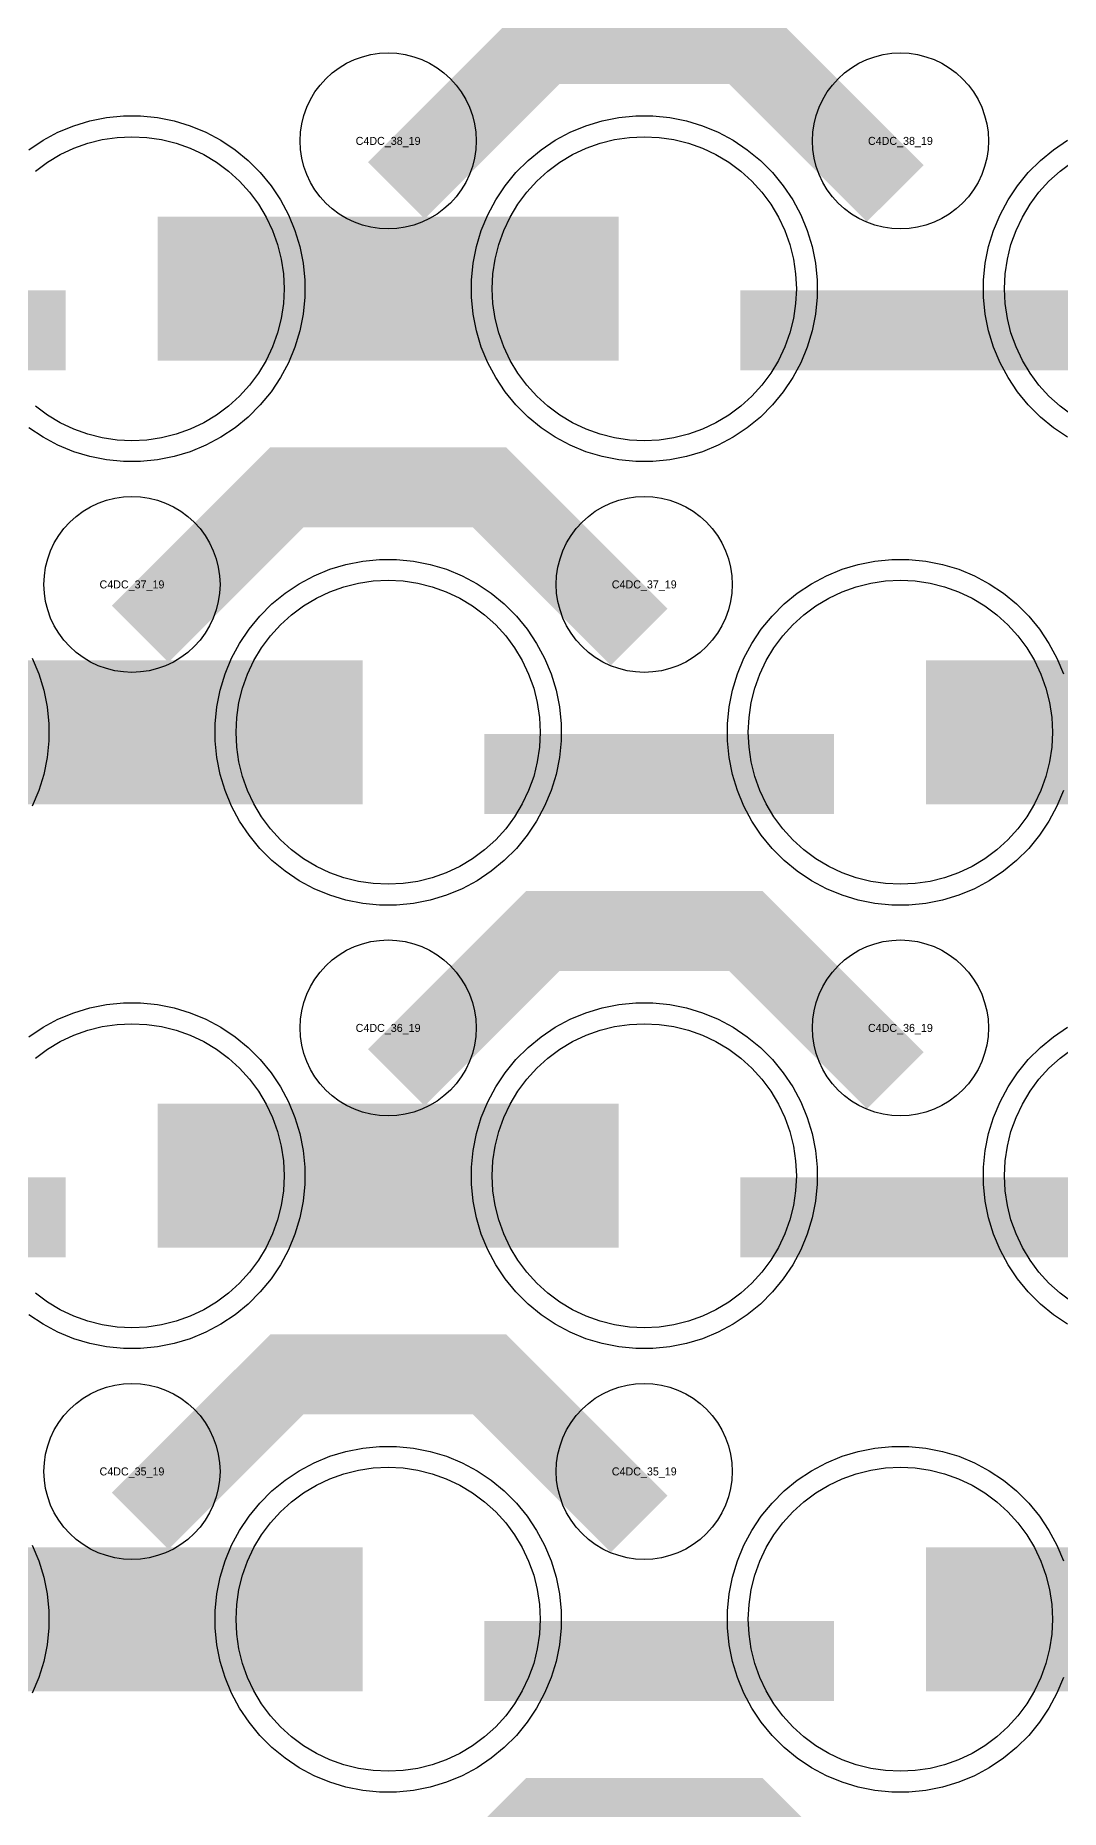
# Model space of a CAD drawing. Extents: x -11880 to 11880, y -14992 to 14992.
# Drawn here: x -5950 to -5630, y -10049 to -9495 of the extents above; entities that cross this region are included whole.
import ezdxf
from ezdxf.enums import TextEntityAlignment as Align

# ---------------------------------------------------------------- set-up
doc = ezdxf.new("R2010")
doc.units = 0
doc.header["$MEASUREMENT"] = 0
for name, color, linetype in [('GDS_775_DT_237', 138, 'CONTINUOUS'), ('RDL1_FS', 34, 'CONTINUOUS'), ('RDL_BS', 160, 'CONTINUOUS')]:
    doc.layers.add(name, color=color, linetype=linetype)

msp = doc.modelspace()

# ---------------------------------------------------------------- linework, layer by layer
at = {"layer": 'RDL1_FS'}
for points in [[(-5950.14, -9537.406), (-5946.395, -9534.628), (-5942.395, -9532.23), (-5938.181, -9530.238), (-5933.791, -9528.666), (-5929.268, -9527.534), (-5924.657, -9526.85), (-5920, -9526.621), (-5915.343, -9526.85), (-5910.732, -9527.534), (-5906.209, -9528.666), (-5901.819, -9530.238), (-5897.605, -9532.23), (-5893.605, -9534.628), (-5889.86, -9537.406), (-5886.406, -9540.536), (-5883.276, -9543.99), (-5880.498, -9547.735), (-5878.1, -9551.735), (-5876.108, -9555.949), (-5874.536, -9560.339), (-5873.404, -9564.862), (-5872.72, -9569.473), (-5872.491, -9574.13), (-5872.72, -9578.787), (-5873.404, -9583.398), (-5874.536, -9587.921), (-5876.108, -9592.311), (-5878.1, -9596.525), (-5880.498, -9600.525), (-5883.276, -9604.27), (-5886.406, -9607.724), (-5889.86, -9610.854), (-5893.605, -9613.632), (-5897.605, -9616.03), (-5901.819, -9618.022), (-5906.209, -9619.594), (-5910.732, -9620.726), (-5915.343, -9621.41), (-5920, -9621.639), (-5924.657, -9621.41), (-5929.268, -9620.726), (-5933.791, -9619.594), (-5938.181, -9618.022), (-5942.395, -9616.03), (-5946.395, -9613.632), (-5950.14, -9610.854)], [(-5626.395, -9613.632), (-5630.14, -9610.854), (-5633.594, -9607.724), (-5636.724, -9604.27), (-5639.502, -9600.525), (-5641.9, -9596.525), (-5643.892, -9592.311), (-5645.464, -9587.921), (-5646.596, -9583.398), (-5647.28, -9578.787), (-5647.509, -9574.13), (-5647.28, -9569.473), (-5646.596, -9564.862), (-5645.464, -9560.339), (-5643.892, -9555.949), (-5641.9, -9551.735), (-5639.502, -9547.735), (-5636.724, -9543.99), (-5633.594, -9540.536), (-5630.14, -9537.406), (-5626.395, -9534.628)]]:
    msp.add_lwpolyline(points, dxfattribs=at)
for points in [[(-5760, -9621.639), (-5764.657, -9621.41), (-5769.268, -9620.726), (-5773.791, -9619.594), (-5778.181, -9618.022), (-5782.395, -9616.03), (-5786.395, -9613.632), (-5790.14, -9610.854), (-5793.594, -9607.724), (-5796.724, -9604.27), (-5799.502, -9600.525), (-5801.9, -9596.525), (-5803.892, -9592.311), (-5805.464, -9587.921), (-5806.596, -9583.398), (-5807.28, -9578.787), (-5807.509, -9574.13), (-5807.28, -9569.473), (-5806.596, -9564.862), (-5805.464, -9560.339), (-5803.892, -9555.949), (-5801.9, -9551.735), (-5799.502, -9547.735), (-5796.724, -9543.99), (-5793.594, -9540.536), (-5790.14, -9537.406), (-5786.395, -9534.628), (-5782.395, -9532.23), (-5778.181, -9530.238), (-5773.791, -9528.666), (-5769.268, -9527.534), (-5764.657, -9526.85), (-5760, -9526.621), (-5755.343, -9526.85), (-5750.732, -9527.534), (-5746.209, -9528.666), (-5741.819, -9530.238), (-5737.605, -9532.23), (-5733.605, -9534.628), (-5729.86, -9537.406), (-5726.406, -9540.536), (-5723.276, -9543.99), (-5720.498, -9547.735), (-5718.1, -9551.735), (-5716.108, -9555.949), (-5714.536, -9560.339), (-5713.404, -9564.862), (-5712.72, -9569.473), (-5712.491, -9574.13), (-5712.72, -9578.787), (-5713.404, -9583.398), (-5714.536, -9587.921), (-5716.108, -9592.311), (-5718.1, -9596.525), (-5720.498, -9600.525), (-5723.276, -9604.27), (-5726.406, -9607.724), (-5729.86, -9610.854), (-5733.605, -9613.632), (-5737.605, -9616.03), (-5741.819, -9618.022), (-5746.209, -9619.594), (-5750.732, -9620.726), (-5755.343, -9621.41)], [(-5840, -9760.204), (-5844.657, -9759.975), (-5849.268, -9759.291), (-5853.791, -9758.159), (-5858.181, -9756.587), (-5862.395, -9754.595), (-5866.395, -9752.197), (-5870.14, -9749.419), (-5873.594, -9746.289), (-5876.724, -9742.835), (-5879.502, -9739.09), (-5881.9, -9735.09), (-5883.892, -9730.876), (-5885.464, -9726.486), (-5886.596, -9721.963), (-5887.28, -9717.352), (-5887.509, -9712.695), (-5887.28, -9708.038), (-5886.596, -9703.427), (-5885.464, -9698.904), (-5883.892, -9694.514), (-5881.9, -9690.3), (-5879.502, -9686.3), (-5876.724, -9682.555), (-5873.594, -9679.101), (-5870.14, -9675.971), (-5866.395, -9673.193), (-5862.395, -9670.795), (-5858.181, -9668.803), (-5853.791, -9667.231), (-5849.268, -9666.099), (-5844.657, -9665.415), (-5840, -9665.186), (-5835.343, -9665.415), (-5830.732, -9666.099), (-5826.209, -9667.231), (-5821.819, -9668.803), (-5817.605, -9670.795), (-5813.605, -9673.193), (-5809.86, -9675.971), (-5806.406, -9679.101), (-5803.276, -9682.555), (-5800.498, -9686.3), (-5798.1, -9690.3), (-5796.108, -9694.514), (-5794.536, -9698.904), (-5793.404, -9703.427), (-5792.72, -9708.038), (-5792.491, -9712.695), (-5792.72, -9717.352), (-5793.404, -9721.963), (-5794.536, -9726.486), (-5796.108, -9730.876), (-5798.1, -9735.09), (-5800.498, -9739.09), (-5803.276, -9742.835), (-5806.406, -9746.289), (-5809.86, -9749.419), (-5813.605, -9752.197), (-5817.605, -9754.595), (-5821.819, -9756.587), (-5826.209, -9758.159), (-5830.732, -9759.291), (-5835.343, -9759.975)], [(-5680, -9760.204), (-5684.657, -9759.975), (-5689.268, -9759.291), (-5693.791, -9758.159), (-5698.181, -9756.587), (-5702.395, -9754.595), (-5706.395, -9752.197), (-5710.14, -9749.419), (-5713.594, -9746.289), (-5716.724, -9742.835), (-5719.502, -9739.09), (-5721.9, -9735.09), (-5723.892, -9730.876), (-5725.464, -9726.486), (-5726.596, -9721.963), (-5727.28, -9717.352), (-5727.509, -9712.695), (-5727.28, -9708.038), (-5726.596, -9703.427), (-5725.464, -9698.904), (-5723.892, -9694.514), (-5721.9, -9690.3), (-5719.502, -9686.3), (-5716.724, -9682.555), (-5713.594, -9679.101), (-5710.14, -9675.971), (-5706.395, -9673.193), (-5702.395, -9670.795), (-5698.181, -9668.803), (-5693.791, -9667.231), (-5689.268, -9666.099), (-5684.657, -9665.415), (-5680, -9665.186), (-5675.343, -9665.415), (-5670.732, -9666.099), (-5666.209, -9667.231), (-5661.819, -9668.803), (-5657.605, -9670.795), (-5653.605, -9673.193), (-5649.86, -9675.971), (-5646.406, -9679.101), (-5643.276, -9682.555), (-5640.498, -9686.3), (-5638.1, -9690.3), (-5636.108, -9694.514), (-5634.536, -9698.904), (-5633.404, -9703.427), (-5632.72, -9708.038), (-5632.491, -9712.695), (-5632.72, -9717.352), (-5633.404, -9721.963), (-5634.536, -9726.486), (-5636.108, -9730.876), (-5638.1, -9735.09), (-5640.498, -9739.09), (-5643.276, -9742.835), (-5646.406, -9746.289), (-5649.86, -9749.419), (-5653.605, -9752.197), (-5657.605, -9754.595), (-5661.819, -9756.587), (-5666.209, -9758.159), (-5670.732, -9759.291), (-5675.343, -9759.975)]]:
    msp.add_lwpolyline(points, close=True, dxfattribs=at)
for points in [[(-5911.998, -9574.13, 45, 45, 0), (-5839.998, -9574.13, 45, 45, 0)], [(-5839.998, -9574.13, 45, 45, 0), (-5767.998, -9574.13, 45, 45, 0)], [(-5991.998, -9712.695, 45, 45, 0), (-5919.998, -9712.695, 45, 45, 0)], [(-5919.998, -9712.695, 45, 45, 0), (-5847.998, -9712.695, 45, 45, 0)], [(-5671.998, -9712.695, 45, 45, 0), (-5599.998, -9712.695, 45, 45, 0)]]:
    msp.add_lwpolyline(points, format="xyseb", dxfattribs=at)
at = {"layer": 'RDL1_FS', "color": 240, "true_color": 0xed1f24}
for points in [[(-5950.14, -9814.536), (-5946.395, -9811.758), (-5942.395, -9809.36), (-5938.181, -9807.368), (-5933.791, -9805.796), (-5929.268, -9804.664), (-5924.657, -9803.98), (-5920, -9803.751), (-5915.343, -9803.98), (-5910.732, -9804.664), (-5906.209, -9805.796), (-5901.819, -9807.368), (-5897.605, -9809.36), (-5893.605, -9811.758), (-5889.86, -9814.536), (-5886.406, -9817.666), (-5883.276, -9821.12), (-5880.498, -9824.865), (-5878.1, -9828.865), (-5876.108, -9833.079), (-5874.536, -9837.469), (-5873.404, -9841.992), (-5872.72, -9846.603), (-5872.491, -9851.26), (-5872.72, -9855.917), (-5873.404, -9860.528), (-5874.536, -9865.051), (-5876.108, -9869.441), (-5878.1, -9873.655), (-5880.498, -9877.655), (-5883.276, -9881.4), (-5886.406, -9884.854), (-5889.86, -9887.984), (-5893.605, -9890.762), (-5897.605, -9893.16), (-5901.819, -9895.152), (-5906.209, -9896.724), (-5910.732, -9897.856), (-5915.343, -9898.54), (-5920, -9898.769), (-5924.657, -9898.54), (-5929.268, -9897.856), (-5933.791, -9896.724), (-5938.181, -9895.152), (-5942.395, -9893.16), (-5946.395, -9890.762), (-5950.14, -9887.984)], [(-5626.395, -9890.762), (-5630.14, -9887.984), (-5633.594, -9884.854), (-5636.724, -9881.4), (-5639.502, -9877.655), (-5641.9, -9873.655), (-5643.892, -9869.441), (-5645.464, -9865.051), (-5646.596, -9860.528), (-5647.28, -9855.917), (-5647.509, -9851.26), (-5647.28, -9846.603), (-5646.596, -9841.992), (-5645.464, -9837.469), (-5643.892, -9833.079), (-5641.9, -9828.865), (-5639.502, -9824.865), (-5636.724, -9821.12), (-5633.594, -9817.666), (-5630.14, -9814.536), (-5626.395, -9811.758)]]:
    msp.add_lwpolyline(points, dxfattribs=at)
for points in [[(-5760, -9898.769), (-5764.657, -9898.54), (-5769.268, -9897.856), (-5773.791, -9896.724), (-5778.181, -9895.152), (-5782.395, -9893.16), (-5786.395, -9890.762), (-5790.14, -9887.984), (-5793.594, -9884.854), (-5796.724, -9881.4), (-5799.502, -9877.655), (-5801.9, -9873.655), (-5803.892, -9869.441), (-5805.464, -9865.051), (-5806.596, -9860.528), (-5807.28, -9855.917), (-5807.509, -9851.26), (-5807.28, -9846.603), (-5806.596, -9841.992), (-5805.464, -9837.469), (-5803.892, -9833.079), (-5801.9, -9828.865), (-5799.502, -9824.865), (-5796.724, -9821.12), (-5793.594, -9817.666), (-5790.14, -9814.536), (-5786.395, -9811.758), (-5782.395, -9809.36), (-5778.181, -9807.368), (-5773.791, -9805.796), (-5769.268, -9804.664), (-5764.657, -9803.98), (-5760, -9803.751), (-5755.343, -9803.98), (-5750.732, -9804.664), (-5746.209, -9805.796), (-5741.819, -9807.368), (-5737.605, -9809.36), (-5733.605, -9811.758), (-5729.86, -9814.536), (-5726.406, -9817.666), (-5723.276, -9821.12), (-5720.498, -9824.865), (-5718.1, -9828.865), (-5716.108, -9833.079), (-5714.536, -9837.469), (-5713.404, -9841.992), (-5712.72, -9846.603), (-5712.491, -9851.26), (-5712.72, -9855.917), (-5713.404, -9860.528), (-5714.536, -9865.051), (-5716.108, -9869.441), (-5718.1, -9873.655), (-5720.498, -9877.655), (-5723.276, -9881.4), (-5726.406, -9884.854), (-5729.86, -9887.984), (-5733.605, -9890.762), (-5737.605, -9893.16), (-5741.819, -9895.152), (-5746.209, -9896.724), (-5750.732, -9897.856), (-5755.343, -9898.54)], [(-5840, -10037.329), (-5844.657, -10037.1), (-5849.268, -10036.416), (-5853.791, -10035.284), (-5858.181, -10033.712), (-5862.395, -10031.72), (-5866.395, -10029.322), (-5870.14, -10026.544), (-5873.594, -10023.414), (-5876.724, -10019.96), (-5879.502, -10016.215), (-5881.9, -10012.215), (-5883.892, -10008.001), (-5885.464, -10003.611), (-5886.596, -9999.088), (-5887.28, -9994.477), (-5887.509, -9989.82), (-5887.28, -9985.163), (-5886.596, -9980.552), (-5885.464, -9976.029), (-5883.892, -9971.639), (-5881.9, -9967.425), (-5879.502, -9963.425), (-5876.724, -9959.68), (-5873.594, -9956.226), (-5870.14, -9953.096), (-5866.395, -9950.318), (-5862.395, -9947.92), (-5858.181, -9945.928), (-5853.791, -9944.356), (-5849.268, -9943.224), (-5844.657, -9942.54), (-5840, -9942.311), (-5835.343, -9942.54), (-5830.732, -9943.224), (-5826.209, -9944.356), (-5821.819, -9945.928), (-5817.605, -9947.92), (-5813.605, -9950.318), (-5809.86, -9953.096), (-5806.406, -9956.226), (-5803.276, -9959.68), (-5800.498, -9963.425), (-5798.1, -9967.425), (-5796.108, -9971.639), (-5794.536, -9976.029), (-5793.404, -9980.552), (-5792.72, -9985.163), (-5792.491, -9989.82), (-5792.72, -9994.477), (-5793.404, -9999.088), (-5794.536, -10003.611), (-5796.108, -10008.001), (-5798.1, -10012.215), (-5800.498, -10016.215), (-5803.276, -10019.96), (-5806.406, -10023.414), (-5809.86, -10026.544), (-5813.605, -10029.322), (-5817.605, -10031.72), (-5821.819, -10033.712), (-5826.209, -10035.284), (-5830.732, -10036.416), (-5835.343, -10037.1)], [(-5680, -10037.329), (-5684.657, -10037.1), (-5689.268, -10036.416), (-5693.791, -10035.284), (-5698.181, -10033.712), (-5702.395, -10031.72), (-5706.395, -10029.322), (-5710.14, -10026.544), (-5713.594, -10023.414), (-5716.724, -10019.96), (-5719.502, -10016.215), (-5721.9, -10012.215), (-5723.892, -10008.001), (-5725.464, -10003.611), (-5726.596, -9999.088), (-5727.28, -9994.477), (-5727.509, -9989.82), (-5727.28, -9985.163), (-5726.596, -9980.552), (-5725.464, -9976.029), (-5723.892, -9971.639), (-5721.9, -9967.425), (-5719.502, -9963.425), (-5716.724, -9959.68), (-5713.594, -9956.226), (-5710.14, -9953.096), (-5706.395, -9950.318), (-5702.395, -9947.92), (-5698.181, -9945.928), (-5693.791, -9944.356), (-5689.268, -9943.224), (-5684.657, -9942.54), (-5680, -9942.311), (-5675.343, -9942.54), (-5670.732, -9943.224), (-5666.209, -9944.356), (-5661.819, -9945.928), (-5657.605, -9947.92), (-5653.605, -9950.318), (-5649.86, -9953.096), (-5646.406, -9956.226), (-5643.276, -9959.68), (-5640.498, -9963.425), (-5638.1, -9967.425), (-5636.108, -9971.639), (-5634.536, -9976.029), (-5633.404, -9980.552), (-5632.72, -9985.163), (-5632.491, -9989.82), (-5632.72, -9994.477), (-5633.404, -9999.088), (-5634.536, -10003.611), (-5636.108, -10008.001), (-5638.1, -10012.215), (-5640.498, -10016.215), (-5643.276, -10019.96), (-5646.406, -10023.414), (-5649.86, -10026.544), (-5653.605, -10029.322), (-5657.605, -10031.72), (-5661.819, -10033.712), (-5666.209, -10035.284), (-5670.732, -10036.416), (-5675.343, -10037.1)]]:
    msp.add_lwpolyline(points, close=True, dxfattribs=at)
for points in [[(-5911.998, -9851.26, 45, 45, 0), (-5839.998, -9851.26, 45, 45, 0)], [(-5839.998, -9851.26, 45, 45, 0), (-5767.998, -9851.26, 45, 45, 0)], [(-5991.998, -9989.82, 45, 45, 0), (-5919.998, -9989.82, 45, 45, 0)], [(-5919.998, -9989.82, 45, 45, 0), (-5847.998, -9989.82, 45, 45, 0)], [(-5671.998, -9989.82, 45, 45, 0), (-5599.998, -9989.82, 45, 45, 0)]]:
    msp.add_lwpolyline(points, format="xyseb", dxfattribs=at)
at = {"layer": 'RDL_BS'}
for points in [[(-5837.438, -9543.444, 25, 25, 0), (-5791.623, -9497.629, 25, 25, 0), (-5758.07, -9497.629, 25, 25, 0)], [(-5681.599, -9544.343, 25, 25, 0), (-5728.313, -9497.629, 25, 25, 0), (-5758.071, -9497.629, 25, 25, 0)], [(-6049.984, -9587.143, 25, 25, 0), (-5940.719, -9587.143, 25, 25, 0)], [(-5729.984, -9587.143, 25, 25, 0), (-5620.719, -9587.143, 25, 25, 0)], [(-5917.438, -9682.009, 25, 25, 0), (-5871.623, -9636.194, 25, 25, 0), (-5838.07, -9636.194, 25, 25, 0)], [(-5761.599, -9682.908, 25, 25, 0), (-5808.313, -9636.194, 25, 25, 0), (-5838.071, -9636.194, 25, 25, 0)], [(-5809.984, -9725.708, 25, 25, 0), (-5700.719, -9725.708, 25, 25, 0)], [(-5837.438, -9820.574, 25, 25, 0), (-5791.623, -9774.759, 25, 25, 0), (-5758.07, -9774.759, 25, 25, 0)], [(-5681.599, -9821.473, 25, 25, 0), (-5728.313, -9774.759, 25, 25, 0), (-5758.071, -9774.759, 25, 25, 0)], [(-5917.438, -9959.134, 25, 25, 0), (-5871.623, -9913.319, 25, 25, 0), (-5838.07, -9913.319, 25, 25, 0)], [(-5761.599, -9960.033, 25, 25, 0), (-5808.313, -9913.319, 25, 25, 0), (-5838.071, -9913.319, 25, 25, 0)], [(-5837.438, -10097.699, 25, 25, 0), (-5791.623, -10051.884, 25, 25, 0), (-5758.07, -10051.884, 25, 25, 0)], [(-5681.599, -10098.598, 25, 25, 0), (-5728.313, -10051.884, 25, 25, 0), (-5758.071, -10051.884, 25, 25, 0)]]:
    msp.add_lwpolyline(points, format="xyseb", dxfattribs=at)
for points in [[(-5840, -9555.436), (-5842.693, -9555.304), (-5845.365, -9554.908), (-5847.984, -9554.251), (-5850.519, -9553.344), (-5852.956, -9552.192), (-5855.28, -9550.799), (-5857.443, -9549.196), (-5859.442, -9547.384), (-5861.254, -9545.385), (-5862.857, -9543.222), (-5864.25, -9540.898), (-5865.402, -9538.461), (-5866.309, -9535.926), (-5866.966, -9533.307), (-5867.362, -9530.635), (-5867.494, -9527.942), (-5867.362, -9525.249), (-5866.966, -9522.577), (-5866.309, -9519.958), (-5865.402, -9517.423), (-5864.25, -9514.986), (-5862.857, -9512.662), (-5861.254, -9510.499), (-5859.442, -9508.5), (-5857.443, -9506.688), (-5855.28, -9505.085), (-5852.956, -9503.692), (-5850.519, -9502.54), (-5847.984, -9501.633), (-5845.365, -9500.976), (-5842.693, -9500.58), (-5840, -9500.448), (-5837.307, -9500.58), (-5834.635, -9500.976), (-5832.016, -9501.633), (-5829.481, -9502.54), (-5827.044, -9503.692), (-5824.72, -9505.085), (-5822.557, -9506.688), (-5820.558, -9508.5), (-5818.746, -9510.499), (-5817.143, -9512.662), (-5815.75, -9514.986), (-5814.598, -9517.423), (-5813.691, -9519.958), (-5813.034, -9522.577), (-5812.638, -9525.249), (-5812.506, -9527.942), (-5812.638, -9530.635), (-5813.034, -9533.307), (-5813.691, -9535.926), (-5814.598, -9538.461), (-5815.75, -9540.898), (-5817.143, -9543.222), (-5818.746, -9545.385), (-5820.558, -9547.384), (-5822.557, -9549.196), (-5824.72, -9550.799), (-5827.044, -9552.192), (-5829.481, -9553.344), (-5832.016, -9554.251), (-5834.635, -9554.908), (-5837.307, -9555.304)], [(-5680, -9555.436), (-5682.693, -9555.304), (-5685.365, -9554.908), (-5687.984, -9554.251), (-5690.519, -9553.344), (-5692.956, -9552.192), (-5695.28, -9550.799), (-5697.443, -9549.196), (-5699.442, -9547.384), (-5701.254, -9545.385), (-5702.857, -9543.222), (-5704.25, -9540.898), (-5705.402, -9538.461), (-5706.309, -9535.926), (-5706.966, -9533.307), (-5707.362, -9530.635), (-5707.494, -9527.942), (-5707.362, -9525.249), (-5706.966, -9522.577), (-5706.309, -9519.958), (-5705.402, -9517.423), (-5704.25, -9514.986), (-5702.857, -9512.662), (-5701.254, -9510.499), (-5699.442, -9508.5), (-5697.443, -9506.688), (-5695.28, -9505.085), (-5692.956, -9503.692), (-5690.519, -9502.54), (-5687.984, -9501.633), (-5685.365, -9500.976), (-5682.693, -9500.58), (-5680, -9500.448), (-5677.307, -9500.58), (-5674.635, -9500.976), (-5672.016, -9501.633), (-5669.481, -9502.54), (-5667.044, -9503.692), (-5664.72, -9505.085), (-5662.557, -9506.688), (-5660.558, -9508.5), (-5658.746, -9510.499), (-5657.143, -9512.662), (-5655.75, -9514.986), (-5654.598, -9517.423), (-5653.691, -9519.958), (-5653.034, -9522.577), (-5652.638, -9525.249), (-5652.506, -9527.942), (-5652.638, -9530.635), (-5653.034, -9533.307), (-5653.691, -9535.926), (-5654.598, -9538.461), (-5655.75, -9540.898), (-5657.143, -9543.222), (-5658.746, -9545.385), (-5660.558, -9547.384), (-5662.557, -9549.196), (-5664.72, -9550.799), (-5667.044, -9552.192), (-5669.481, -9553.344), (-5672.016, -9554.251), (-5674.635, -9554.908), (-5677.307, -9555.304)], [(-5762.644, -9628.13), (-5767.938, -9627.613), (-5773.165, -9626.567), (-5778.205, -9625.036), (-5783.115, -9623.005), (-5787.777, -9620.513), (-5792.191, -9617.566), (-5796.292, -9614.204), (-5800.074, -9610.422), (-5803.436, -9606.321), (-5806.383, -9601.907), (-5808.875, -9597.245), (-5810.906, -9592.335), (-5812.437, -9587.295), (-5813.483, -9582.068), (-5814, -9576.774), (-5814, -9571.486), (-5813.483, -9566.192), (-5812.437, -9560.965), (-5810.906, -9555.925), (-5808.875, -9551.015), (-5806.383, -9546.353), (-5803.436, -9541.939), (-5800.074, -9537.838), (-5796.292, -9534.056), (-5792.191, -9530.694), (-5787.777, -9527.747), (-5783.115, -9525.255), (-5778.205, -9523.224), (-5773.165, -9521.693), (-5767.938, -9520.647), (-5762.644, -9520.13), (-5757.356, -9520.13), (-5752.062, -9520.647), (-5746.835, -9521.693), (-5741.795, -9523.224), (-5736.885, -9525.255), (-5732.223, -9527.747), (-5727.809, -9530.694), (-5723.708, -9534.056), (-5719.926, -9537.838), (-5716.564, -9541.939), (-5713.617, -9546.353), (-5711.125, -9551.015), (-5709.094, -9555.925), (-5707.563, -9560.965), (-5706.517, -9566.192), (-5706, -9571.486), (-5706, -9576.774), (-5706.517, -9582.068), (-5707.563, -9587.295), (-5709.094, -9592.335), (-5711.125, -9597.245), (-5713.617, -9601.907), (-5716.564, -9606.321), (-5719.926, -9610.422), (-5723.708, -9614.204), (-5727.809, -9617.566), (-5732.223, -9620.513), (-5736.885, -9623.005), (-5741.795, -9625.036), (-5746.835, -9626.567), (-5752.062, -9627.613), (-5757.356, -9628.13)], [(-5920, -9694.001), (-5922.693, -9693.869), (-5925.365, -9693.473), (-5927.984, -9692.816), (-5930.519, -9691.909), (-5932.956, -9690.757), (-5935.28, -9689.364), (-5937.443, -9687.761), (-5939.442, -9685.949), (-5941.254, -9683.95), (-5942.857, -9681.787), (-5944.25, -9679.463), (-5945.402, -9677.026), (-5946.309, -9674.491), (-5946.966, -9671.872), (-5947.362, -9669.2), (-5947.494, -9666.507), (-5947.362, -9663.814), (-5946.966, -9661.142), (-5946.309, -9658.523), (-5945.402, -9655.988), (-5944.25, -9653.551), (-5942.857, -9651.227), (-5941.254, -9649.064), (-5939.442, -9647.065), (-5937.443, -9645.253), (-5935.28, -9643.65), (-5932.956, -9642.257), (-5930.519, -9641.105), (-5927.984, -9640.198), (-5925.365, -9639.541), (-5922.693, -9639.145), (-5920, -9639.013), (-5917.307, -9639.145), (-5914.635, -9639.541), (-5912.016, -9640.198), (-5909.481, -9641.105), (-5907.044, -9642.257), (-5904.72, -9643.65), (-5902.557, -9645.253), (-5900.558, -9647.065), (-5898.746, -9649.064), (-5897.143, -9651.227), (-5895.75, -9653.551), (-5894.598, -9655.988), (-5893.691, -9658.523), (-5893.034, -9661.142), (-5892.638, -9663.814), (-5892.506, -9666.507), (-5892.638, -9669.2), (-5893.034, -9671.872), (-5893.691, -9674.491), (-5894.598, -9677.026), (-5895.75, -9679.463), (-5897.143, -9681.787), (-5898.746, -9683.95), (-5900.558, -9685.949), (-5902.557, -9687.761), (-5904.72, -9689.364), (-5907.044, -9690.757), (-5909.481, -9691.909), (-5912.016, -9692.816), (-5914.635, -9693.473), (-5917.307, -9693.869)], [(-5760, -9694.001), (-5762.693, -9693.869), (-5765.365, -9693.473), (-5767.984, -9692.816), (-5770.519, -9691.909), (-5772.956, -9690.757), (-5775.28, -9689.364), (-5777.443, -9687.761), (-5779.442, -9685.949), (-5781.254, -9683.95), (-5782.857, -9681.787), (-5784.25, -9679.463), (-5785.402, -9677.026), (-5786.309, -9674.491), (-5786.966, -9671.872), (-5787.362, -9669.2), (-5787.494, -9666.507), (-5787.362, -9663.814), (-5786.966, -9661.142), (-5786.309, -9658.523), (-5785.402, -9655.988), (-5784.25, -9653.551), (-5782.857, -9651.227), (-5781.254, -9649.064), (-5779.442, -9647.065), (-5777.443, -9645.253), (-5775.28, -9643.65), (-5772.956, -9642.257), (-5770.519, -9641.105), (-5767.984, -9640.198), (-5765.365, -9639.541), (-5762.693, -9639.145), (-5760, -9639.013), (-5757.307, -9639.145), (-5754.635, -9639.541), (-5752.016, -9640.198), (-5749.481, -9641.105), (-5747.044, -9642.257), (-5744.72, -9643.65), (-5742.557, -9645.253), (-5740.558, -9647.065), (-5738.746, -9649.064), (-5737.143, -9651.227), (-5735.75, -9653.551), (-5734.598, -9655.988), (-5733.691, -9658.523), (-5733.034, -9661.142), (-5732.638, -9663.814), (-5732.506, -9666.507), (-5732.638, -9669.2), (-5733.034, -9671.872), (-5733.691, -9674.491), (-5734.598, -9677.026), (-5735.75, -9679.463), (-5737.143, -9681.787), (-5738.746, -9683.95), (-5740.558, -9685.949), (-5742.557, -9687.761), (-5744.72, -9689.364), (-5747.044, -9690.757), (-5749.481, -9691.909), (-5752.016, -9692.816), (-5754.635, -9693.473), (-5757.307, -9693.869)], [(-5842.644, -9766.695), (-5847.938, -9766.178), (-5853.165, -9765.132), (-5858.205, -9763.601), (-5863.115, -9761.57), (-5867.777, -9759.078), (-5872.191, -9756.131), (-5876.292, -9752.769), (-5880.074, -9748.987), (-5883.436, -9744.886), (-5886.383, -9740.472), (-5888.875, -9735.81), (-5890.906, -9730.9), (-5892.437, -9725.86), (-5893.483, -9720.633), (-5894, -9715.339), (-5894, -9710.051), (-5893.483, -9704.757), (-5892.437, -9699.53), (-5890.906, -9694.49), (-5888.875, -9689.58), (-5886.383, -9684.918), (-5883.436, -9680.504), (-5880.074, -9676.403), (-5876.292, -9672.621), (-5872.191, -9669.259), (-5867.777, -9666.312), (-5863.115, -9663.82), (-5858.205, -9661.789), (-5853.165, -9660.258), (-5847.938, -9659.212), (-5842.644, -9658.695), (-5837.356, -9658.695), (-5832.062, -9659.212), (-5826.835, -9660.258), (-5821.795, -9661.789), (-5816.885, -9663.82), (-5812.223, -9666.312), (-5807.809, -9669.259), (-5803.708, -9672.621), (-5799.926, -9676.403), (-5796.564, -9680.504), (-5793.617, -9684.918), (-5791.125, -9689.58), (-5789.094, -9694.49), (-5787.563, -9699.53), (-5786.517, -9704.757), (-5786, -9710.051), (-5786, -9715.339), (-5786.517, -9720.633), (-5787.563, -9725.86), (-5789.094, -9730.9), (-5791.125, -9735.81), (-5793.617, -9740.472), (-5796.564, -9744.886), (-5799.926, -9748.987), (-5803.708, -9752.769), (-5807.809, -9756.131), (-5812.223, -9759.078), (-5816.885, -9761.57), (-5821.795, -9763.601), (-5826.835, -9765.132), (-5832.062, -9766.178), (-5837.356, -9766.695)], [(-5840, -9832.566), (-5842.693, -9832.434), (-5845.365, -9832.038), (-5847.984, -9831.381), (-5850.519, -9830.474), (-5852.956, -9829.322), (-5855.28, -9827.929), (-5857.443, -9826.326), (-5859.442, -9824.514), (-5861.254, -9822.515), (-5862.857, -9820.352), (-5864.25, -9818.028), (-5865.402, -9815.591), (-5866.309, -9813.056), (-5866.966, -9810.437), (-5867.362, -9807.765), (-5867.494, -9805.072), (-5867.362, -9802.379), (-5866.966, -9799.707), (-5866.309, -9797.088), (-5865.402, -9794.553), (-5864.25, -9792.116), (-5862.857, -9789.792), (-5861.254, -9787.629), (-5859.442, -9785.63), (-5857.443, -9783.818), (-5855.28, -9782.215), (-5852.956, -9780.822), (-5850.519, -9779.67), (-5847.984, -9778.763), (-5845.365, -9778.106), (-5842.693, -9777.71), (-5840, -9777.578), (-5837.307, -9777.71), (-5834.635, -9778.106), (-5832.016, -9778.763), (-5829.481, -9779.67), (-5827.044, -9780.822), (-5824.72, -9782.215), (-5822.557, -9783.818), (-5820.558, -9785.63), (-5818.746, -9787.629), (-5817.143, -9789.792), (-5815.75, -9792.116), (-5814.598, -9794.553), (-5813.691, -9797.088), (-5813.034, -9799.707), (-5812.638, -9802.379), (-5812.506, -9805.072), (-5812.638, -9807.765), (-5813.034, -9810.437), (-5813.691, -9813.056), (-5814.598, -9815.591), (-5815.75, -9818.028), (-5817.143, -9820.352), (-5818.746, -9822.515), (-5820.558, -9824.514), (-5822.557, -9826.326), (-5824.72, -9827.929), (-5827.044, -9829.322), (-5829.481, -9830.474), (-5832.016, -9831.381), (-5834.635, -9832.038), (-5837.307, -9832.434)], [(-5680, -9832.566), (-5682.693, -9832.434), (-5685.365, -9832.038), (-5687.984, -9831.381), (-5690.519, -9830.474), (-5692.956, -9829.322), (-5695.28, -9827.929), (-5697.443, -9826.326), (-5699.442, -9824.514), (-5701.254, -9822.515), (-5702.857, -9820.352), (-5704.25, -9818.028), (-5705.402, -9815.591), (-5706.309, -9813.056), (-5706.966, -9810.437), (-5707.362, -9807.765), (-5707.494, -9805.072), (-5707.362, -9802.379), (-5706.966, -9799.707), (-5706.309, -9797.088), (-5705.402, -9794.553), (-5704.25, -9792.116), (-5702.857, -9789.792), (-5701.254, -9787.629), (-5699.442, -9785.63), (-5697.443, -9783.818), (-5695.28, -9782.215), (-5692.956, -9780.822), (-5690.519, -9779.67), (-5687.984, -9778.763), (-5685.365, -9778.106), (-5682.693, -9777.71), (-5680, -9777.578), (-5677.307, -9777.71), (-5674.635, -9778.106), (-5672.016, -9778.763), (-5669.481, -9779.67), (-5667.044, -9780.822), (-5664.72, -9782.215), (-5662.557, -9783.818), (-5660.558, -9785.63), (-5658.746, -9787.629), (-5657.143, -9789.792), (-5655.75, -9792.116), (-5654.598, -9794.553), (-5653.691, -9797.088), (-5653.034, -9799.707), (-5652.638, -9802.379), (-5652.506, -9805.072), (-5652.638, -9807.765), (-5653.034, -9810.437), (-5653.691, -9813.056), (-5654.598, -9815.591), (-5655.75, -9818.028), (-5657.143, -9820.352), (-5658.746, -9822.515), (-5660.558, -9824.514), (-5662.557, -9826.326), (-5664.72, -9827.929), (-5667.044, -9829.322), (-5669.481, -9830.474), (-5672.016, -9831.381), (-5674.635, -9832.038), (-5677.307, -9832.434)], [(-5920, -9971.126), (-5922.693, -9970.994), (-5925.365, -9970.598), (-5927.984, -9969.941), (-5930.519, -9969.034), (-5932.956, -9967.882), (-5935.28, -9966.489), (-5937.443, -9964.886), (-5939.442, -9963.074), (-5941.254, -9961.075), (-5942.857, -9958.912), (-5944.25, -9956.588), (-5945.402, -9954.151), (-5946.309, -9951.616), (-5946.966, -9948.997), (-5947.362, -9946.325), (-5947.494, -9943.632), (-5947.362, -9940.939), (-5946.966, -9938.267), (-5946.309, -9935.648), (-5945.402, -9933.113), (-5944.25, -9930.676), (-5942.857, -9928.352), (-5941.254, -9926.189), (-5939.442, -9924.19), (-5937.443, -9922.378), (-5935.28, -9920.775), (-5932.956, -9919.382), (-5930.519, -9918.23), (-5927.984, -9917.323), (-5925.365, -9916.666), (-5922.693, -9916.27), (-5920, -9916.138), (-5917.307, -9916.27), (-5914.635, -9916.666), (-5912.016, -9917.323), (-5909.481, -9918.23), (-5907.044, -9919.382), (-5904.72, -9920.775), (-5902.557, -9922.378), (-5900.558, -9924.19), (-5898.746, -9926.189), (-5897.143, -9928.352), (-5895.75, -9930.676), (-5894.598, -9933.113), (-5893.691, -9935.648), (-5893.034, -9938.267), (-5892.638, -9940.939), (-5892.506, -9943.632), (-5892.638, -9946.325), (-5893.034, -9948.997), (-5893.691, -9951.616), (-5894.598, -9954.151), (-5895.75, -9956.588), (-5897.143, -9958.912), (-5898.746, -9961.075), (-5900.558, -9963.074), (-5902.557, -9964.886), (-5904.72, -9966.489), (-5907.044, -9967.882), (-5909.481, -9969.034), (-5912.016, -9969.941), (-5914.635, -9970.598), (-5917.307, -9970.994)], [(-5760, -9971.126), (-5762.693, -9970.994), (-5765.365, -9970.598), (-5767.984, -9969.941), (-5770.519, -9969.034), (-5772.956, -9967.882), (-5775.28, -9966.489), (-5777.443, -9964.886), (-5779.442, -9963.074), (-5781.254, -9961.075), (-5782.857, -9958.912), (-5784.25, -9956.588), (-5785.402, -9954.151), (-5786.309, -9951.616), (-5786.966, -9948.997), (-5787.362, -9946.325), (-5787.494, -9943.632), (-5787.362, -9940.939), (-5786.966, -9938.267), (-5786.309, -9935.648), (-5785.402, -9933.113), (-5784.25, -9930.676), (-5782.857, -9928.352), (-5781.254, -9926.189), (-5779.442, -9924.19), (-5777.443, -9922.378), (-5775.28, -9920.775), (-5772.956, -9919.382), (-5770.519, -9918.23), (-5767.984, -9917.323), (-5765.365, -9916.666), (-5762.693, -9916.27), (-5760, -9916.138), (-5757.307, -9916.27), (-5754.635, -9916.666), (-5752.016, -9917.323), (-5749.481, -9918.23), (-5747.044, -9919.382), (-5744.72, -9920.775), (-5742.557, -9922.378), (-5740.558, -9924.19), (-5738.746, -9926.189), (-5737.143, -9928.352), (-5735.75, -9930.676), (-5734.598, -9933.113), (-5733.691, -9935.648), (-5733.034, -9938.267), (-5732.638, -9940.939), (-5732.506, -9943.632), (-5732.638, -9946.325), (-5733.034, -9948.997), (-5733.691, -9951.616), (-5734.598, -9954.151), (-5735.75, -9956.588), (-5737.143, -9958.912), (-5738.746, -9961.075), (-5740.558, -9963.074), (-5742.557, -9964.886), (-5744.72, -9966.489), (-5747.044, -9967.882), (-5749.481, -9969.034), (-5752.016, -9969.941), (-5754.635, -9970.598), (-5757.307, -9970.994)]]:
    msp.add_lwpolyline(points, close=True, dxfattribs=at)
for points in [[(-5952.191, -9530.694), (-5947.777, -9527.747), (-5943.115, -9525.255), (-5938.205, -9523.224), (-5933.165, -9521.693), (-5927.938, -9520.647), (-5922.644, -9520.13), (-5917.356, -9520.13), (-5912.062, -9520.647), (-5906.835, -9521.693), (-5901.795, -9523.224), (-5896.885, -9525.255), (-5892.223, -9527.747), (-5887.809, -9530.694), (-5883.708, -9534.056), (-5879.926, -9537.838), (-5876.564, -9541.939), (-5873.617, -9546.353), (-5871.125, -9551.015), (-5869.094, -9555.925), (-5867.563, -9560.965), (-5866.517, -9566.192), (-5866, -9571.486), (-5866, -9576.774), (-5866.517, -9582.068), (-5867.563, -9587.295), (-5869.094, -9592.335), (-5871.125, -9597.245), (-5873.617, -9601.907), (-5876.564, -9606.321), (-5879.926, -9610.422), (-5883.708, -9614.204), (-5887.809, -9617.566), (-5892.223, -9620.513), (-5896.885, -9623.005), (-5901.795, -9625.036), (-5906.835, -9626.567), (-5912.062, -9627.613), (-5917.356, -9628.13), (-5922.644, -9628.13), (-5927.938, -9627.613), (-5933.165, -9626.567), (-5938.205, -9625.036), (-5943.115, -9623.005), (-5947.777, -9620.513), (-5952.191, -9617.566)], [(-5627.777, -9620.513), (-5632.191, -9617.566), (-5636.292, -9614.204), (-5640.074, -9610.422), (-5643.436, -9606.321), (-5646.383, -9601.907), (-5648.875, -9597.245), (-5650.906, -9592.335), (-5652.437, -9587.295), (-5653.483, -9582.068), (-5654, -9576.774), (-5654, -9571.486), (-5653.483, -9566.192), (-5652.437, -9560.965), (-5650.906, -9555.925), (-5648.875, -9551.015), (-5646.383, -9546.353), (-5643.436, -9541.939), (-5640.074, -9537.838), (-5636.292, -9534.056), (-5632.191, -9530.694), (-5627.777, -9527.747)], [(-5629.094, -9730.9), (-5631.125, -9735.81), (-5633.617, -9740.472), (-5636.564, -9744.886), (-5639.926, -9748.987), (-5643.708, -9752.769), (-5647.809, -9756.131), (-5652.223, -9759.078), (-5656.885, -9761.57), (-5661.795, -9763.601), (-5666.835, -9765.132), (-5672.062, -9766.178), (-5677.356, -9766.695), (-5682.644, -9766.695), (-5687.938, -9766.178), (-5693.165, -9765.132), (-5698.205, -9763.601), (-5703.115, -9761.57), (-5707.777, -9759.078), (-5712.191, -9756.131), (-5716.292, -9752.769), (-5720.074, -9748.987), (-5723.436, -9744.886), (-5726.383, -9740.472), (-5728.875, -9735.81), (-5730.906, -9730.9), (-5732.437, -9725.86), (-5733.483, -9720.633), (-5734, -9715.339), (-5734, -9710.051), (-5733.483, -9704.757), (-5732.437, -9699.53), (-5730.906, -9694.49), (-5728.875, -9689.58), (-5726.383, -9684.918), (-5723.436, -9680.504), (-5720.074, -9676.403), (-5716.292, -9672.621), (-5712.191, -9669.259), (-5707.777, -9666.312), (-5703.115, -9663.82), (-5698.205, -9661.789), (-5693.165, -9660.258), (-5687.938, -9659.212), (-5682.644, -9658.695), (-5677.356, -9658.695), (-5672.062, -9659.212), (-5666.835, -9660.258), (-5661.795, -9661.789), (-5656.885, -9663.82), (-5652.223, -9666.312), (-5647.809, -9669.259), (-5643.708, -9672.621), (-5639.926, -9676.403), (-5636.564, -9680.504), (-5633.617, -9684.918), (-5631.125, -9689.58), (-5629.094, -9694.49)], [(-5951.125, -9689.58), (-5949.094, -9694.49), (-5947.563, -9699.53), (-5946.517, -9704.757), (-5946, -9710.051), (-5946, -9715.339), (-5946.517, -9720.633), (-5947.563, -9725.86), (-5949.094, -9730.9), (-5951.125, -9735.81)]]:
    msp.add_lwpolyline(points, dxfattribs=at)
at = {"layer": 'RDL_BS', "color": 240, "true_color": 0xed1f24}
for points in [[(-5952.191, -9807.824), (-5947.777, -9804.877), (-5943.115, -9802.385), (-5938.205, -9800.354), (-5933.165, -9798.823), (-5927.938, -9797.777), (-5922.644, -9797.26), (-5917.356, -9797.26), (-5912.062, -9797.777), (-5906.835, -9798.823), (-5901.795, -9800.354), (-5896.885, -9802.385), (-5892.223, -9804.877), (-5887.809, -9807.824), (-5883.708, -9811.186), (-5879.926, -9814.968), (-5876.564, -9819.069), (-5873.617, -9823.483), (-5871.125, -9828.145), (-5869.094, -9833.055), (-5867.563, -9838.095), (-5866.517, -9843.322), (-5866, -9848.616), (-5866, -9853.904), (-5866.517, -9859.198), (-5867.563, -9864.425), (-5869.094, -9869.465), (-5871.125, -9874.375), (-5873.617, -9879.037), (-5876.564, -9883.451), (-5879.926, -9887.552), (-5883.708, -9891.334), (-5887.809, -9894.696), (-5892.223, -9897.643), (-5896.885, -9900.135), (-5901.795, -9902.166), (-5906.835, -9903.697), (-5912.062, -9904.743), (-5917.356, -9905.26), (-5922.644, -9905.26), (-5927.938, -9904.743), (-5933.165, -9903.697), (-5938.205, -9902.166), (-5943.115, -9900.135), (-5947.777, -9897.643), (-5952.191, -9894.696)], [(-5627.777, -9897.643), (-5632.191, -9894.696), (-5636.292, -9891.334), (-5640.074, -9887.552), (-5643.436, -9883.451), (-5646.383, -9879.037), (-5648.875, -9874.375), (-5650.906, -9869.465), (-5652.437, -9864.425), (-5653.483, -9859.198), (-5654, -9853.904), (-5654, -9848.616), (-5653.483, -9843.322), (-5652.437, -9838.095), (-5650.906, -9833.055), (-5648.875, -9828.145), (-5646.383, -9823.483), (-5643.436, -9819.069), (-5640.074, -9814.968), (-5636.292, -9811.186), (-5632.191, -9807.824), (-5627.777, -9804.877)], [(-5629.094, -10008.025), (-5631.125, -10012.935), (-5633.617, -10017.597), (-5636.564, -10022.011), (-5639.926, -10026.112), (-5643.708, -10029.894), (-5647.809, -10033.256), (-5652.223, -10036.203), (-5656.885, -10038.695), (-5661.795, -10040.726), (-5666.835, -10042.257), (-5672.062, -10043.303), (-5677.356, -10043.82), (-5682.644, -10043.82), (-5687.938, -10043.303), (-5693.165, -10042.257), (-5698.205, -10040.726), (-5703.115, -10038.695), (-5707.777, -10036.203), (-5712.191, -10033.256), (-5716.292, -10029.894), (-5720.074, -10026.112), (-5723.436, -10022.011), (-5726.383, -10017.597), (-5728.875, -10012.935), (-5730.906, -10008.025), (-5732.437, -10002.985), (-5733.483, -9997.758), (-5734, -9992.464), (-5734, -9987.176), (-5733.483, -9981.882), (-5732.437, -9976.655), (-5730.906, -9971.615), (-5728.875, -9966.705), (-5726.383, -9962.043), (-5723.436, -9957.629), (-5720.074, -9953.528), (-5716.292, -9949.746), (-5712.191, -9946.384), (-5707.777, -9943.437), (-5703.115, -9940.945), (-5698.205, -9938.914), (-5693.165, -9937.383), (-5687.938, -9936.337), (-5682.644, -9935.82), (-5677.356, -9935.82), (-5672.062, -9936.337), (-5666.835, -9937.383), (-5661.795, -9938.914), (-5656.885, -9940.945), (-5652.223, -9943.437), (-5647.809, -9946.384), (-5643.708, -9949.746), (-5639.926, -9953.528), (-5636.564, -9957.629), (-5633.617, -9962.043), (-5631.125, -9966.705), (-5629.094, -9971.615)], [(-5951.125, -9966.705), (-5949.094, -9971.615), (-5947.563, -9976.655), (-5946.517, -9981.882), (-5946, -9987.176), (-5946, -9992.464), (-5946.517, -9997.758), (-5947.563, -10002.985), (-5949.094, -10008.025), (-5951.125, -10012.935)]]:
    msp.add_lwpolyline(points, dxfattribs=at)
for points in [[(-5762.644, -9905.26), (-5767.938, -9904.743), (-5773.165, -9903.697), (-5778.205, -9902.166), (-5783.115, -9900.135), (-5787.777, -9897.643), (-5792.191, -9894.696), (-5796.292, -9891.334), (-5800.074, -9887.552), (-5803.436, -9883.451), (-5806.383, -9879.037), (-5808.875, -9874.375), (-5810.906, -9869.465), (-5812.437, -9864.425), (-5813.483, -9859.198), (-5814, -9853.904), (-5814, -9848.616), (-5813.483, -9843.322), (-5812.437, -9838.095), (-5810.906, -9833.055), (-5808.875, -9828.145), (-5806.383, -9823.483), (-5803.436, -9819.069), (-5800.074, -9814.968), (-5796.292, -9811.186), (-5792.191, -9807.824), (-5787.777, -9804.877), (-5783.115, -9802.385), (-5778.205, -9800.354), (-5773.165, -9798.823), (-5767.938, -9797.777), (-5762.644, -9797.26), (-5757.356, -9797.26), (-5752.062, -9797.777), (-5746.835, -9798.823), (-5741.795, -9800.354), (-5736.885, -9802.385), (-5732.223, -9804.877), (-5727.809, -9807.824), (-5723.708, -9811.186), (-5719.926, -9814.968), (-5716.564, -9819.069), (-5713.617, -9823.483), (-5711.125, -9828.145), (-5709.094, -9833.055), (-5707.563, -9838.095), (-5706.517, -9843.322), (-5706, -9848.616), (-5706, -9853.904), (-5706.517, -9859.198), (-5707.563, -9864.425), (-5709.094, -9869.465), (-5711.125, -9874.375), (-5713.617, -9879.037), (-5716.564, -9883.451), (-5719.926, -9887.552), (-5723.708, -9891.334), (-5727.809, -9894.696), (-5732.223, -9897.643), (-5736.885, -9900.135), (-5741.795, -9902.166), (-5746.835, -9903.697), (-5752.062, -9904.743), (-5757.356, -9905.26)], [(-5842.644, -10043.82), (-5847.938, -10043.303), (-5853.165, -10042.257), (-5858.205, -10040.726), (-5863.115, -10038.695), (-5867.777, -10036.203), (-5872.191, -10033.256), (-5876.292, -10029.894), (-5880.074, -10026.112), (-5883.436, -10022.011), (-5886.383, -10017.597), (-5888.875, -10012.935), (-5890.906, -10008.025), (-5892.437, -10002.985), (-5893.483, -9997.758), (-5894, -9992.464), (-5894, -9987.176), (-5893.483, -9981.882), (-5892.437, -9976.655), (-5890.906, -9971.615), (-5888.875, -9966.705), (-5886.383, -9962.043), (-5883.436, -9957.629), (-5880.074, -9953.528), (-5876.292, -9949.746), (-5872.191, -9946.384), (-5867.777, -9943.437), (-5863.115, -9940.945), (-5858.205, -9938.914), (-5853.165, -9937.383), (-5847.938, -9936.337), (-5842.644, -9935.82), (-5837.356, -9935.82), (-5832.062, -9936.337), (-5826.835, -9937.383), (-5821.795, -9938.914), (-5816.885, -9940.945), (-5812.223, -9943.437), (-5807.809, -9946.384), (-5803.708, -9949.746), (-5799.926, -9953.528), (-5796.564, -9957.629), (-5793.617, -9962.043), (-5791.125, -9966.705), (-5789.094, -9971.615), (-5787.563, -9976.655), (-5786.517, -9981.882), (-5786, -9987.176), (-5786, -9992.464), (-5786.517, -9997.758), (-5787.563, -10002.985), (-5789.094, -10008.025), (-5791.125, -10012.935), (-5793.617, -10017.597), (-5796.564, -10022.011), (-5799.926, -10026.112), (-5803.708, -10029.894), (-5807.809, -10033.256), (-5812.223, -10036.203), (-5816.885, -10038.695), (-5821.795, -10040.726), (-5826.835, -10042.257), (-5832.062, -10043.303), (-5837.356, -10043.82)]]:
    msp.add_lwpolyline(points, close=True, dxfattribs=at)
for points in [[(-6049.984, -9864.273, 25, 25, 0), (-5940.719, -9864.273, 25, 25, 0)], [(-5729.984, -9864.273, 25, 25, 0), (-5620.719, -9864.273, 25, 25, 0)], [(-5809.984, -10002.833, 25, 25, 0), (-5700.719, -10002.833, 25, 25, 0)]]:
    msp.add_lwpolyline(points, format="xyseb", dxfattribs=at)

# ---------------------------------------------------------------- texts
at = {"layer": 'GDS_775_DT_237'}
for s, p in [('C4DC_38_19', (-5840, -9527.942)), ('C4DC_38_19', (-5840, -9527.942)), ('C4DC_38_19', (-5680, -9527.942)), ('C4DC_38_19', (-5680, -9527.942)), ('C4DC_37_19', (-5920, -9666.507)), ('C4DC_37_19', (-5920, -9666.507)), ('C4DC_37_19', (-5760, -9666.507)), ('C4DC_37_19', (-5760, -9666.507)), ('C4DC_36_19', (-5840, -9805.072)), ('C4DC_36_19', (-5840, -9805.072)), ('C4DC_36_19', (-5680, -9805.072)), ('C4DC_36_19', (-5680, -9805.072)), ('C4DC_35_19', (-5920, -9943.632)), ('C4DC_35_19', (-5920, -9943.632)), ('C4DC_35_19', (-5760, -9943.632)), ('C4DC_35_19', (-5760, -9943.632))]:
    msp.add_text(s, height=2.5, dxfattribs=at).set_placement(p, align=Align.MIDDLE_CENTER)

doc.saveas('drawing.dxf')
